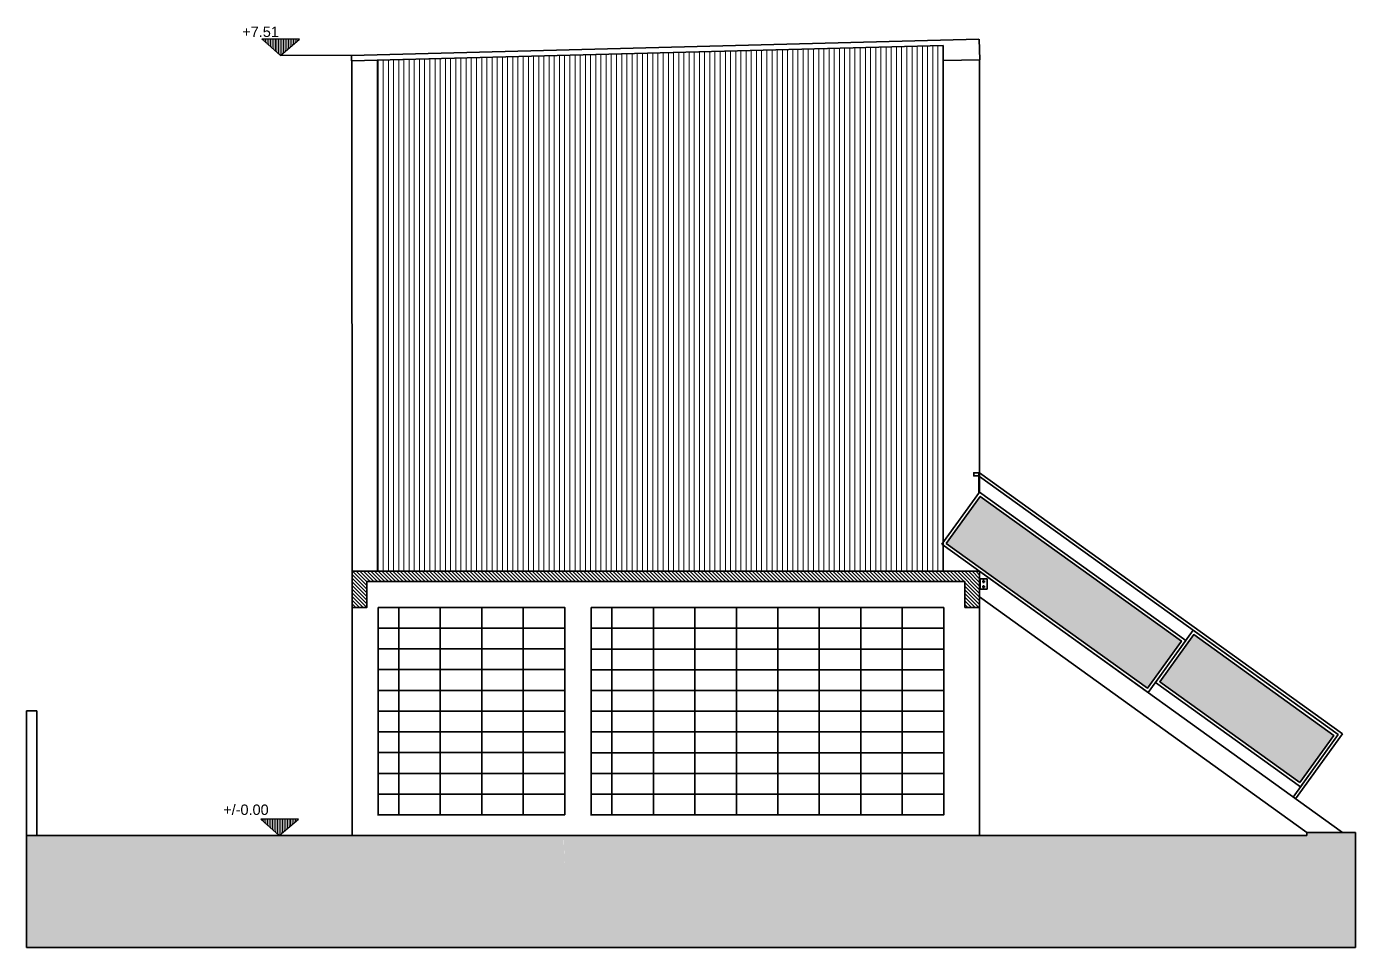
# Model space of a CAD drawing. Header units: metres. Extents: x -2569 to 4336, y -4195 to 694.
# Drawn here: x 2666 to 3948, y -4195 to -3307 of the extents above; entities that cross this region are included whole.
import ezdxf

# ---------------------------------------------------------------- set-up
doc = ezdxf.new("R2010")
doc.units = ezdxf.units.M
doc.header["$LTSCALE"] = 5
doc.header["$MEASUREMENT"] = 0
for name, color, linetype, lineweight in [('A-ELEV-MBE1', 7, 'Continuous', 35), ('A-ELEV-PATT', 255, 'Continuous', 18), ('A-SECT-MCUT', 7, 'Continuous', 35), ('A-SECT-PATT', 8, 'Continuous', 18)]:
    doc.layers.add(name, color=color, linetype=linetype, lineweight=lineweight)
doc.layers.add('quote', color=82, linetype='Continuous')
doc.styles.add('ARIAL', font='arial.ttf')

msp = doc.modelspace()

# ---------------------------------------------------------------- hatches: boundary and pattern name
at = {"layer": 'A-ELEV-PATT'}
h = msp.add_hatch(dxfattribs=at)
h.set_pattern_fill('ANSI31', color=256, scale=0.5, angle=225, style=0)
h.set_pattern_definition([(270, (23359.2527, -16501.0562), (1.5875, -4e-15), [])])
h.paths.add_polyline_path([(2892.5, -3318.7), (2910.9, -3334.6), (2929.3, -3318.7)])
h = msp.add_hatch(dxfattribs=at)
h.set_pattern_fill('ANSI31', color=256, scale=0.5, angle=225, style=0)
h.set_pattern_definition([(270, (23358.1575, -17253.4661), (1.5875, -4e-15), [])])
h.paths.add_polyline_path([(2891.4, -4071.1), (2909.8, -4087), (2928.2, -4071.1)])
at = {"layer": 'A-SECT-PATT'}
h = msp.add_hatch(dxfattribs=at)
h.set_pattern_fill('ANSI31', color=256, scale=40, angle=135, style=0)
h.set_pattern_definition([(90, (-5130.091, 3104.019), (-5, 6e-15), [])])
h.paths.add_polyline_path([(3550, -3324.7), (3004.4, -3338.9), (3004.4, -3832), (3208.3, -3832), (3288.3, -3832), (3550, -3832), (3550, -3806.8), (3548.8, -3805.9), (3550, -3804.2)])
h = msp.add_hatch(dxfattribs=at)
h.set_pattern_fill('DOTS', color=256, scale=40, angle=362.9169, style=0)
h.set_pattern_definition([(2.91694, (2185.7701, -1909.647), (1.1211598, 2.5603712), [0, -2.5])])
h.paths.add_polyline_path([(3758.9, -3938.5), (3893.9, -4035.7), (3926.6, -3990.3), (3791.6, -3893.1)])
h.paths.add_polyline_path([(3553, -3805.2), (3747, -3944.9), (3779.7, -3899.4), (3585.7, -3759.8)])
h = msp.add_hatch(dxfattribs=at)
h.set_pattern_fill('ANSI31', color=256, scale=20, angle=90, style=0)
h.set_pattern_definition([(135, (2185.7701, -1909.647), (-1.767767, -1.767767), [])])
h.paths.add_polyline_path([(2994, -3832), (2994, -3832), (2980, -3832), (2980, -3867), (2994, -3867), (2994, -3842), (3571, -3842), (3571, -3866.9), (3585, -3866.9), (3585, -3832), (3571, -3832)])
h = msp.add_hatch(dxfattribs=at)
h.set_pattern_fill('DOTS', color=256, scale=100, angle=90, style=0)
h.set_pattern_definition([(360, (2665.999, -2947.984), (3.125, 6.25), [0, -6.25])])
h.paths.add_polyline_path([(3529.5, -4086.9), (3550.5, -4086.9), (3552.7, -4086.9), (3210.6, -4086.9), (3210, -4119.4), (3210.6, -4086.9), (3231.5, -4086.9), (3238.7, -4086.9), (3163.7, -4086.9), (3164.1, -4086.9), (3184, -4086.9), (3185, -4119.4), (3183.8, -4086.9), (3014.1, -4086.9), (3014.1, -4111.9), (3014.1, -4086.9), (3035.1, -4086.9), (2960.1, -4086.9), (2980, -4086.9), (2980, -4104.4), (2980, -4086.9), (2666, -4086.9), (2666, -4194.8), (3947.5, -4194.8), (3947.5, -4084), (3900.8, -4084), (3900.8, -4086.9), (3584.5, -4086.9), (3584.5, -4111.9), (3584.5, -4086.9), (3604.5, -4086.9)])

# ---------------------------------------------------------------- linework, layer by layer
at = {"layer": 'A-ELEV-MBE1'}
for p, q in [((3585.2, -3338.6), (3584.7, -3318.7)), ((2979.3, -3339.6), (3550, -3324.7)), ((3550, -3324.7), (3550, -3339.4)), ((2979.3, -3334.5), (2979.3, -3339.6)), ((2979.7, -3354.4), (2979.7, -3339.5)), ((3004.4, -3338.9), (3004.4, -3832)), ((3585.2, -3338.6), (3550, -3339.4)), ((3584.5, -3756.3), (3584.5, -3737)), ((3585, -3737), (3584.5, -3737)), ((3585, -3737), (3935, -3988.9)), ((3585, -3755.6), (3585, -3737)), ((3585, -3740.7), (3930.8, -3989.6)), ((3585, -3832), (3935, -4084)), ((3585, -3856.6), (3585, -3832)), ((3592.5, -3839.4), (3585, -3839.4)), ((3585.5, -3839.4), (3585.5, -3849.4)), ((3590.5, -3841.9), (3587.5, -3841.9)), ((3589, -3843.4), (3589, -3840.4)), ((3592.5, -3839.4), (3592.5, -3849.4)), ((3592.5, -3849.4), (3585, -3849.4)), ((3585, -3856.6), (3900.8, -4084)), ((3590.5, -3846.9), (3587.5, -3846.9)), ((3589, -3845.4), (3589, -3848.4)), ((2980, -3867), (2980, -4086.9)), ((2988.5, -3867), (2993.5, -3867)), ((3585, -3866.9), (3585, -4086.9)), ((2666, -3966.7), (2666, -4076.9)), ((2666, -3966.7), (2666, -4086.9)), ((2676, -3966.7), (2666, -3966.7)), ((2676, -3966.7), (2666, -3966.7)), ((2676, -4076.9), (2676, -3966.7)), ((2676, -4086.9), (2676, -3966.7)), ((3930.8, -3989.6), (3887.5, -4049.8)), ((3935, -3988.9), (3889.9, -4051.5)), ((3004.3, -4066.9), (3185, -4066.9)), ((3210, -4066.9), (3550.5, -4067)), ((2980, -4086.9), (2666, -4086.9)), ((2666, -4086.9), (2666, -4194.8)), ((3900.8, -4086.9), (3585, -4086.9)), ((3900.8, -4084), (3947.5, -4084)), ((3900.8, -4084), (3900.8, -4086.9)), ((3947.5, -4084), (3947.5, -4194.8)), ((3947.5, -4084), (3947.5, -4194.8)), ((3947.5, -4194.8), (2666, -4194.8))]:
    msp.add_line(p, q, dxfattribs=at)
at = {"layer": 'A-ELEV-MBE1', "extrusion": (-4.44089e-16, 5.03198e-31, -1)}
for p, q in [((3288.3, -3832), (3208.3, -3832)), ((3285.8, -3832), (3210.8, -3832)), ((3285.8, -3832), (3210.8, -3832))]:
    msp.add_line(p, q, dxfattribs=at)
at = {"layer": 'A-ELEV-MBE1'}
for points in [[(2979.3, -3334.5), (3584.5, -3318.8), (3584.5, -3318.8), (3584.5, -3318.8), (3584.5, -3318.8), (3584.5, -3318.8), (3584.5, -3318.8)], [(3550, -3832), (3550, -3339.4)], [(3584.9, -3338.6), (3585, -3737)], [(2980, -3832), (2980, -3832), (2979.7, -3354.4), (2979.7, -3354.4)], [(2980, -4086.9), (3585, -4086.9)]]:
    msp.add_lwpolyline(points, dxfattribs=at)
for points in [[(3584.5, -3740), (3584.5, -3737), (3579.5, -3737), (3579.5, -3740)], [(3548.8, -3805.9), (3585, -3755.6), (3783.9, -3898.7), (3747.6, -3949)], [(3553, -3805.2), (3585.7, -3759.8), (3779.7, -3899.4), (3747, -3944.9)], [(3005, -3866.9), (3025, -3866.9), (3025, -3886.9), (3005, -3886.9)], [(3025, -3866.9), (3065, -3866.9), (3065, -3886.9), (3025, -3886.9)], [(3065, -3866.9), (3105, -3866.9), (3105, -3886.9), (3065, -3886.9)], [(3105, -3866.9), (3145, -3866.9), (3145, -3886.9), (3105, -3886.9)], [(3145, -3866.9), (3185, -3866.9), (3185, -3886.9), (3145, -3886.9)], [(3210.5, -3867), (3230.5, -3867), (3230.5, -3887), (3210.5, -3887)], [(3230.5, -3867), (3270.5, -3867), (3270.5, -3887), (3230.5, -3887)], [(3270.5, -3867), (3310.5, -3867), (3310.5, -3887), (3270.5, -3887)], [(3310.5, -3867), (3350.5, -3867), (3350.5, -3887), (3310.5, -3887)], [(3350.5, -3867), (3390.5, -3867), (3390.5, -3887), (3350.5, -3887)], [(3390.5, -3867), (3430.5, -3867), (3430.5, -3887), (3390.5, -3887)], [(3430.5, -3867), (3470.5, -3867), (3470.5, -3887), (3430.5, -3887)], [(3470.5, -3867), (3510.5, -3867), (3510.5, -3887), (3470.5, -3887)], [(3510.5, -3867), (3550.5, -3867), (3550.5, -3887), (3510.5, -3887)], [(3005, -3886.9), (3025, -3886.9), (3025, -3906.9), (3005, -3906.9)], [(3025, -3886.9), (3065, -3886.9), (3065, -3906.9), (3025, -3906.9)], [(3065, -3886.9), (3105, -3886.9), (3105, -3906.9), (3065, -3906.9)], [(3105, -3886.9), (3145, -3886.9), (3145, -3906.9), (3105, -3906.9)], [(3145, -3886.9), (3185, -3886.9), (3185, -3906.9), (3145, -3906.9)], [(3210.5, -3887), (3230.5, -3887), (3230.5, -3907), (3210.5, -3907)], [(3230.5, -3887), (3270.5, -3887), (3270.5, -3907), (3230.5, -3907)], [(3270.5, -3887), (3310.5, -3887), (3310.5, -3907), (3270.5, -3907)], [(3310.5, -3887), (3350.5, -3887), (3350.5, -3907), (3310.5, -3907)], [(3350.5, -3887), (3390.5, -3887), (3390.5, -3907), (3350.5, -3907)], [(3390.5, -3887), (3430.5, -3887), (3430.5, -3907), (3390.5, -3907)], [(3430.5, -3887), (3470.5, -3887), (3470.5, -3907), (3430.5, -3907)], [(3470.5, -3887), (3510.5, -3887), (3510.5, -3907), (3470.5, -3907)], [(3510.5, -3887), (3550.5, -3887), (3550.5, -3907), (3510.5, -3907)], [(3894.6, -4039.9), (3754.7, -3939.2), (3790.9, -3888.9), (3930.8, -3989.6)], [(3893.9, -4035.7), (3758.9, -3938.5), (3791.6, -3893.1), (3926.6, -3990.3)], [(3005, -3906.9), (3025, -3906.9), (3025, -3926.9), (3005, -3926.9)], [(3025, -3906.9), (3065, -3906.9), (3065, -3926.9), (3025, -3926.9)], [(3065, -3906.9), (3105, -3906.9), (3105, -3926.9), (3065, -3926.9)], [(3105, -3906.9), (3145, -3906.9), (3145, -3926.9), (3105, -3926.9)], [(3145, -3906.9), (3185, -3906.9), (3185, -3926.9), (3145, -3926.9)], [(3210.5, -3907), (3230.5, -3907), (3230.5, -3927), (3210.5, -3927)], [(3230.5, -3907), (3270.5, -3907), (3270.5, -3927), (3230.5, -3927)], [(3270.5, -3907), (3310.5, -3907), (3310.5, -3927), (3270.5, -3927)], [(3310.5, -3907), (3350.5, -3907), (3350.5, -3927), (3310.5, -3927)], [(3350.5, -3907), (3390.5, -3907), (3390.5, -3927), (3350.5, -3927)], [(3390.5, -3907), (3430.5, -3907), (3430.5, -3927), (3390.5, -3927)], [(3430.5, -3907), (3470.5, -3907), (3470.5, -3927), (3430.5, -3927)], [(3470.5, -3907), (3510.5, -3907), (3510.5, -3927), (3470.5, -3927)], [(3510.5, -3907), (3550.5, -3907), (3550.5, -3927), (3510.5, -3927)], [(3005, -3926.9), (3025, -3926.9), (3025, -3946.9), (3005, -3946.9)], [(3025, -3926.9), (3065, -3926.9), (3065, -3946.9), (3025, -3946.9)], [(3065, -3926.9), (3105, -3926.9), (3105, -3946.9), (3065, -3946.9)], [(3105, -3926.9), (3145, -3926.9), (3145, -3946.9), (3105, -3946.9)], [(3145, -3926.9), (3185, -3926.9), (3185, -3946.9), (3145, -3946.9)], [(3210.5, -3927), (3230.5, -3927), (3230.5, -3947), (3210.5, -3947)], [(3230.5, -3927), (3270.5, -3927), (3270.5, -3947), (3230.5, -3947)], [(3270.5, -3927), (3310.5, -3927), (3310.5, -3947), (3270.5, -3947)], [(3310.5, -3927), (3350.5, -3927), (3350.5, -3947), (3310.5, -3947)], [(3350.5, -3927), (3390.5, -3927), (3390.5, -3947), (3350.5, -3947)], [(3390.5, -3927), (3430.5, -3927), (3430.5, -3947), (3390.5, -3947)], [(3430.5, -3927), (3470.5, -3927), (3470.5, -3947), (3430.5, -3947)], [(3470.5, -3927), (3510.5, -3927), (3510.5, -3947), (3470.5, -3947)], [(3510.5, -3927), (3550.5, -3927), (3550.5, -3947), (3510.5, -3947)], [(3005, -3946.9), (3025, -3946.9), (3025, -3966.9), (3005, -3966.9)], [(3025, -3946.9), (3065, -3946.9), (3065, -3966.9), (3025, -3966.9)], [(3065, -3946.9), (3105, -3946.9), (3105, -3966.9), (3065, -3966.9)], [(3105, -3946.9), (3145, -3946.9), (3145, -3966.9), (3105, -3966.9)], [(3145, -3946.9), (3185, -3946.9), (3185, -3966.9), (3145, -3966.9)], [(3210.5, -3947), (3230.5, -3947), (3230.5, -3967), (3210.5, -3967)], [(3230.5, -3947), (3270.5, -3947), (3270.5, -3967), (3230.5, -3967)], [(3270.5, -3947), (3310.5, -3947), (3310.5, -3967), (3270.5, -3967)], [(3310.5, -3947), (3350.5, -3947), (3350.5, -3967), (3310.5, -3967)], [(3350.5, -3947), (3390.5, -3947), (3390.5, -3967), (3350.5, -3967)], [(3390.5, -3947), (3430.5, -3947), (3430.5, -3967), (3390.5, -3967)], [(3430.5, -3947), (3470.5, -3947), (3470.5, -3967), (3430.5, -3967)], [(3470.5, -3947), (3510.5, -3947), (3510.5, -3967), (3470.5, -3967)], [(3510.5, -3947), (3550.5, -3947), (3550.5, -3967), (3510.5, -3967)], [(3005, -3966.9), (3025, -3966.9), (3025, -3986.9), (3005, -3986.9)], [(3025, -3966.9), (3065, -3966.9), (3065, -3986.9), (3025, -3986.9)], [(3065, -3966.9), (3105, -3966.9), (3105, -3986.9), (3065, -3986.9)], [(3105, -3966.9), (3145, -3966.9), (3145, -3986.9), (3105, -3986.9)], [(3145, -3966.9), (3185, -3966.9), (3185, -3986.9), (3145, -3986.9)], [(3210.5, -3967), (3230.5, -3967), (3230.5, -3987), (3210.5, -3987)], [(3230.5, -3967), (3270.5, -3967), (3270.5, -3987), (3230.5, -3987)], [(3270.5, -3967), (3310.5, -3967), (3310.5, -3987), (3270.5, -3987)], [(3310.5, -3967), (3350.5, -3967), (3350.5, -3987), (3310.5, -3987)], [(3350.5, -3967), (3390.5, -3967), (3390.5, -3987), (3350.5, -3987)], [(3390.5, -3967), (3430.5, -3967), (3430.5, -3987), (3390.5, -3987)], [(3430.5, -3967), (3470.5, -3967), (3470.5, -3987), (3430.5, -3987)], [(3470.5, -3967), (3510.5, -3967), (3510.5, -3987), (3470.5, -3987)], [(3510.5, -3967), (3550.5, -3967), (3550.5, -3987), (3510.5, -3987)], [(3005, -3986.9), (3025, -3986.9), (3025, -4006.9), (3005, -4006.9)], [(3025, -3986.9), (3065, -3986.9), (3065, -4006.9), (3025, -4006.9)], [(3065, -3986.9), (3105, -3986.9), (3105, -4006.9), (3065, -4006.9)], [(3105, -3986.9), (3145, -3986.9), (3145, -4006.9), (3105, -4006.9)], [(3145, -3986.9), (3185, -3986.9), (3185, -4006.9), (3145, -4006.9)], [(3210.5, -3987), (3230.5, -3987), (3230.5, -4007), (3210.5, -4007)], [(3230.5, -3987), (3270.5, -3987), (3270.5, -4007), (3230.5, -4007)], [(3270.5, -3987), (3310.5, -3987), (3310.5, -4007), (3270.5, -4007)], [(3310.5, -3987), (3350.5, -3987), (3350.5, -4007), (3310.5, -4007)], [(3350.5, -3987), (3390.5, -3987), (3390.5, -4007), (3350.5, -4007)], [(3390.5, -3987), (3430.5, -3987), (3430.5, -4007), (3390.5, -4007)], [(3430.5, -3987), (3470.5, -3987), (3470.5, -4007), (3430.5, -4007)], [(3470.5, -3987), (3510.5, -3987), (3510.5, -4007), (3470.5, -4007)], [(3510.5, -3987), (3550.5, -3987), (3550.5, -4007), (3510.5, -4007)], [(3005, -4006.9), (3025, -4006.9), (3025, -4026.9), (3005, -4026.9)], [(3025, -4006.9), (3065, -4006.9), (3065, -4026.9), (3025, -4026.9)], [(3065, -4006.9), (3105, -4006.9), (3105, -4026.9), (3065, -4026.9)], [(3105, -4006.9), (3145, -4006.9), (3145, -4026.9), (3105, -4026.9)], [(3145, -4006.9), (3185, -4006.9), (3185, -4026.9), (3145, -4026.9)], [(3210.5, -4007), (3230.5, -4007), (3230.5, -4027), (3210.5, -4027)], [(3230.5, -4007), (3270.5, -4007), (3270.5, -4027), (3230.5, -4027)], [(3270.5, -4007), (3310.5, -4007), (3310.5, -4027), (3270.5, -4027)], [(3310.5, -4007), (3350.5, -4007), (3350.5, -4027), (3310.5, -4027)], [(3350.5, -4007), (3390.5, -4007), (3390.5, -4027), (3350.5, -4027)], [(3390.5, -4007), (3430.5, -4007), (3430.5, -4027), (3390.5, -4027)], [(3430.5, -4007), (3470.5, -4007), (3470.5, -4027), (3430.5, -4027)], [(3470.5, -4007), (3510.5, -4007), (3510.5, -4027), (3470.5, -4027)], [(3510.5, -4007), (3550.5, -4007), (3550.5, -4027), (3510.5, -4027)], [(3005, -4026.9), (3025, -4026.9), (3025, -4046.9), (3005, -4046.9)], [(3025, -4026.9), (3065, -4026.9), (3065, -4046.9), (3025, -4046.9)], [(3065, -4026.9), (3105, -4026.9), (3105, -4046.9), (3065, -4046.9)], [(3105, -4026.9), (3145, -4026.9), (3145, -4046.9), (3105, -4046.9)], [(3145, -4026.9), (3185, -4026.9), (3185, -4046.9), (3145, -4046.9)], [(3210.5, -4027), (3230.5, -4027), (3230.5, -4047), (3210.5, -4047)], [(3230.5, -4027), (3270.5, -4027), (3270.5, -4047), (3230.5, -4047)], [(3270.5, -4027), (3310.5, -4027), (3310.5, -4047), (3270.5, -4047)], [(3310.5, -4027), (3350.5, -4027), (3350.5, -4047), (3310.5, -4047)], [(3350.5, -4027), (3390.5, -4027), (3390.5, -4047), (3350.5, -4047)], [(3390.5, -4027), (3430.5, -4027), (3430.5, -4047), (3390.5, -4047)], [(3430.5, -4027), (3470.5, -4027), (3470.5, -4047), (3430.5, -4047)], [(3470.5, -4027), (3510.5, -4027), (3510.5, -4047), (3470.5, -4047)], [(3510.5, -4027), (3550.5, -4027), (3550.5, -4047), (3510.5, -4047)], [(3005, -4046.9), (3025, -4046.9), (3025, -4066.9), (3005, -4066.9)], [(3025, -4046.9), (3065, -4046.9), (3065, -4066.9), (3025, -4066.9)], [(3065, -4046.9), (3105, -4046.9), (3105, -4066.9), (3065, -4066.9)], [(3105, -4046.9), (3145, -4046.9), (3145, -4066.9), (3105, -4066.9)], [(3145, -4046.9), (3185, -4046.9), (3185, -4066.9), (3145, -4066.9)], [(3210.5, -4047), (3230.5, -4047), (3230.5, -4067), (3210.5, -4067)], [(3230.5, -4047), (3270.5, -4047), (3270.5, -4067), (3230.5, -4067)], [(3270.5, -4047), (3310.5, -4047), (3310.5, -4067), (3270.5, -4067)], [(3310.5, -4047), (3350.5, -4047), (3350.5, -4067), (3310.5, -4067)], [(3350.5, -4047), (3390.5, -4047), (3390.5, -4067), (3350.5, -4067)], [(3390.5, -4047), (3430.5, -4047), (3430.5, -4067), (3390.5, -4067)], [(3470.5, -4047), (3510.5, -4047), (3510.5, -4067), (3470.5, -4067)], [(3510.5, -4047), (3550.5, -4047), (3550.5, -4067), (3510.5, -4067)]]:
    msp.add_lwpolyline(points, close=True, dxfattribs=at)
for centre in [(3589, -3841.9), (3589, -3846.9)]:
    msp.add_circle(centre, 0.5, dxfattribs=at)
at = {"layer": 'A-SECT-MCUT'}
for p, q in [((3571, -3832), (3585, -3832)), ((3571, -3866.9), (3571, -3842)), ((3585, -3832), (3585, -3866.9)), ((3585, -3866.9), (3571, -3866.9))]:
    msp.add_line(p, q, dxfattribs=at)
for points in [[(2994, -3842), (2994, -3867), (2980, -3867), (2980, -3832), (2994, -3832)], [(2994, -3832), (2994, -3832), (3571, -3832)], [(3571, -3842), (2994, -3842)]]:
    msp.add_lwpolyline(points, dxfattribs=at)
at = {"layer": 'quote'}
for p, q in [((2892.8, -3318.5), (2910.8, -3334.5)), ((2929.3, -3318.7), (2893, -3318.7)), ((2910.8, -3334.5), (2929.3, -3318.7)), ((2979.3, -3334.5), (2910.8, -3334.5)), ((2891.9, -4071.1), (2909.7, -4086.9)), ((2928.2, -4071.1), (2891.9, -4071.1)), ((2909.7, -4086.9), (2928.2, -4071.1))]:
    msp.add_line(p, q, dxfattribs=at)

# ---------------------------------------------------------------- texts
at = {"layer": 'quote', "char_height": 10, "attachment_point": 1, "style": 'ARIAL'}
for s, insert in [('+7.51', (2874, -3306.6)), ('+/-0.00', (2855.6, -4057))]:
    msp.add_mtext(s, dxfattribs=dict(at, insert=insert))

doc.saveas('drawing.dxf')
